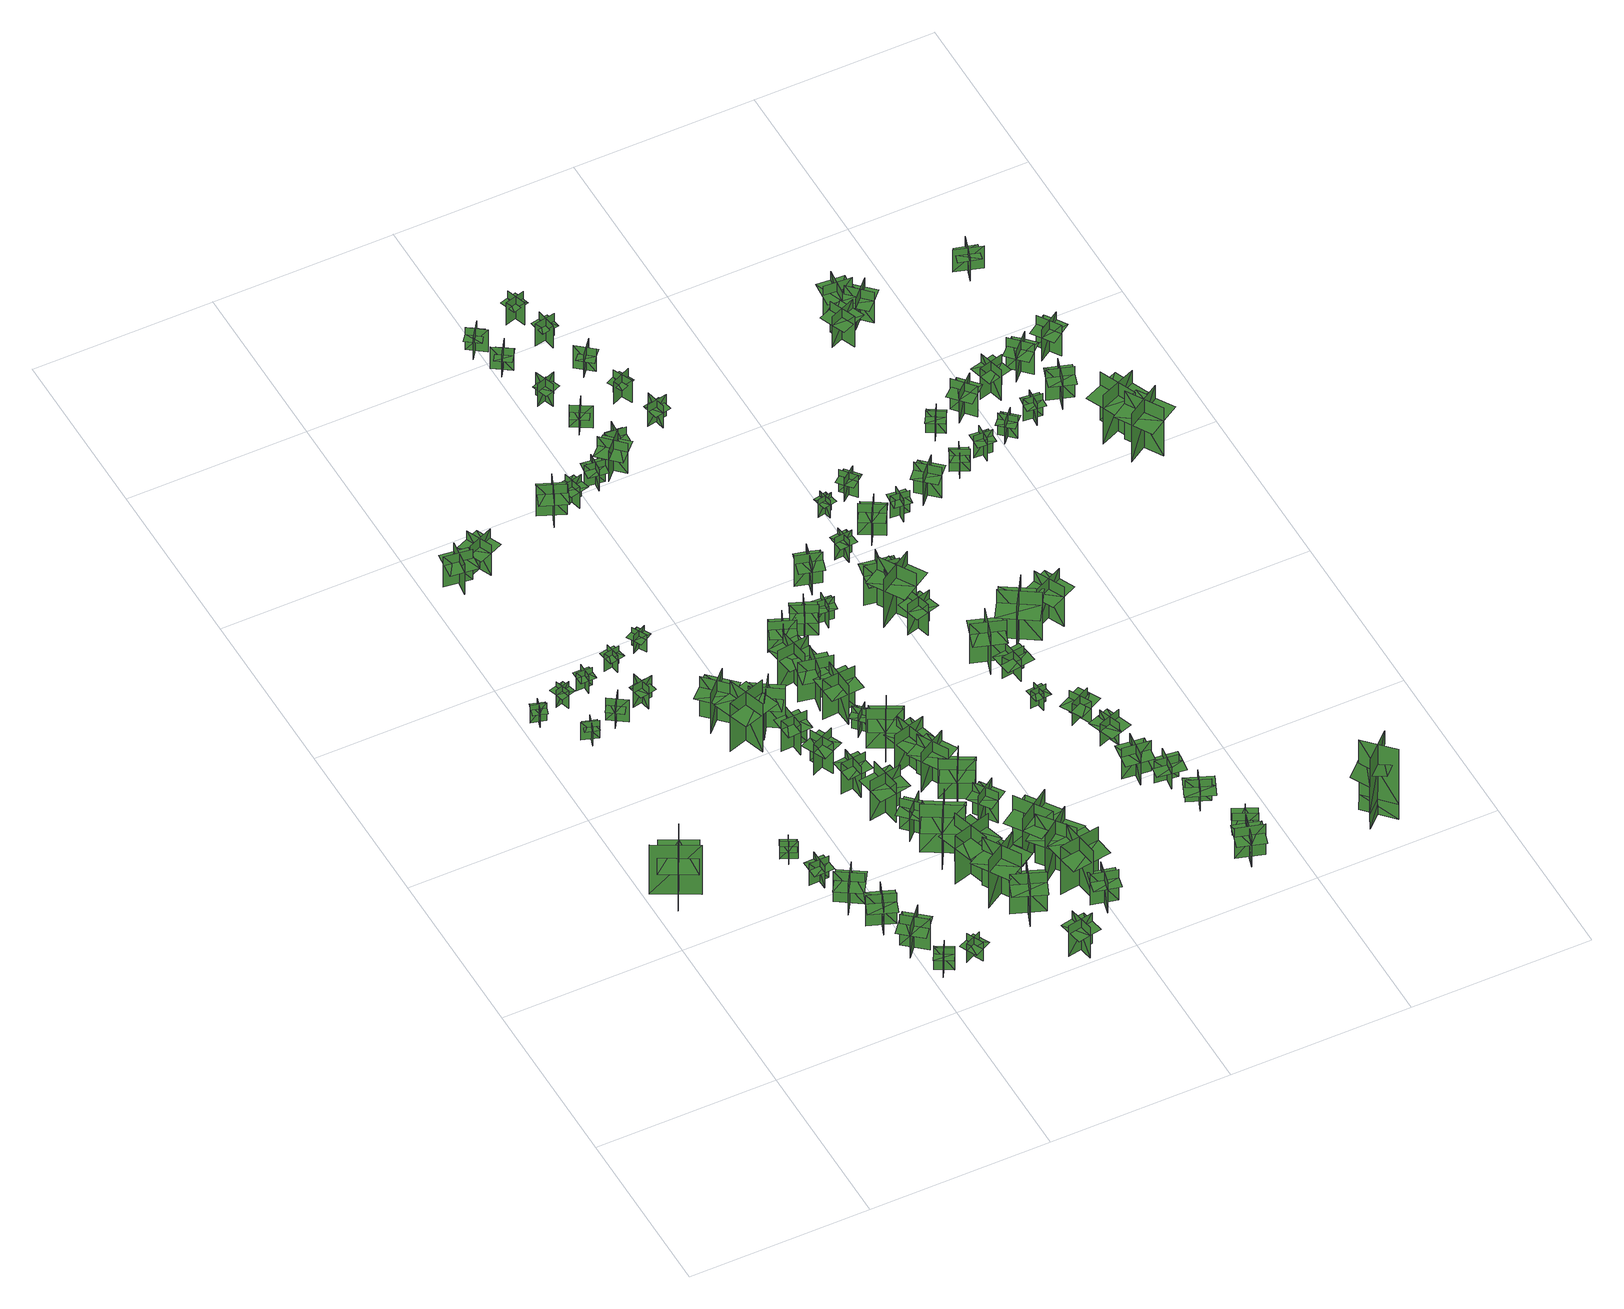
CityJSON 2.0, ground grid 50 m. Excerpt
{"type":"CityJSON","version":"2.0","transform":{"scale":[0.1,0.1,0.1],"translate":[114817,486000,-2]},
"CityObjects":{
"tree1":{"type":"SolitaryVegetationObject","geometry":[{"type":"MultiSurface","lod":"1","boundaries":[[[0,1,2]],[[0,2,3]],[[4,5,6]],[[4,6,7]],[[8,9,10]],[[8,10,11]],[[8,12,13]],[[8,13,9]]]}]},
"tree2":{"type":"SolitaryVegetationObject","geometry":[{"type":"MultiSurface","lod":"1","boundaries":[[[14,15,16]],[[14,16,17]],[[18,19,20]],[[18,20,21]],[[22,23,24]],[[22,24,25]],[[22,25,26]],[[22,26,27]]]}]},
"tree3":{"type":"SolitaryVegetationObject","geometry":[{"type":"MultiSurface","lod":"1","boundaries":[[[28,29,30]],[[28,30,31]],[[32,33,34]],[[32,34,35]],[[36,37,38]],[[36,38,39]],[[36,39,40]],[[36,40,41]]]}]},
"tree4":{"type":"SolitaryVegetationObject","geometry":[{"type":"MultiSurface","lod":"1","boundaries":[[[42,43,44]],[[42,44,45]],[[46,47,48]],[[46,48,49]],[[50,51,52]],[[50,52,53]],[[50,53,54]],[[50,54,55]]]}]},
"tree5":{"type":"SolitaryVegetationObject","geometry":[{"type":"MultiSurface","lod":"1","boundaries":[[[56,57,58]],[[56,58,59]],[[60,61,62]],[[60,62,63]],[[64,65,66]],[[64,66,67]],[[64,67,68]],[[64,68,69]]]}]},
"tree6":{"type":"SolitaryVegetationObject","geometry":[{"type":"MultiSurface","lod":"1","boundaries":[[[70,71,72]],[[70,72,73]],[[74,75,76]],[[74,76,77]],[[78,79,80]],[[78,80,81]],[[78,81,82]],[[78,82,83]]]}]},
"tree7":{"type":"SolitaryVegetationObject","geometry":[{"type":"MultiSurface","lod":"1","boundaries":[[[84,85,86]],[[84,86,87]],[[88,89,90]],[[88,90,91]],[[92,93,94]],[[92,94,95]],[[92,95,96]],[[92,96,97]]]}]},
"tree8":{"type":"SolitaryVegetationObject","geometry":[{"type":"MultiSurface","lod":"1","boundaries":[[[98,99,100]],[[98,100,101]],[[102,103,104]],[[102,104,105]],[[106,107,108]],[[106,108,109]],[[106,109,110]],[[106,110,111]]]}]},
"tree9":{"type":"SolitaryVegetationObject","geometry":[{"type":"MultiSurface","lod":"1","boundaries":[[[112,113,114]],[[112,114,115]],[[116,117,118]],[[116,118,119]],[[120,121,122]],[[120,122,123]],[[120,123,124]],[[120,124,125]]]}]},
"tree10":{"type":"SolitaryVegetationObject","geometry":[{"type":"MultiSurface","lod":"1","boundaries":[[[126,127,128]],[[126,128,129]],[[130,131,132]],[[130,132,133]],[[134,135,136]],[[134,136,137]],[[134,137,138]],[[134,138,139]]]}]},
"tree11":{"type":"SolitaryVegetationObject","geometry":[{"type":"MultiSurface","lod":"1","boundaries":[[[140,141,142]],[[140,142,143]],[[144,145,146]],[[144,146,147]],[[148,149,150]],[[148,150,151]],[[148,151,152]],[[148,152,153]]]}]},
"tree12":{"type":"SolitaryVegetationObject","geometry":[{"type":"MultiSurface","lod":"1","boundaries":[[[154,155,156]],[[154,156,157]],[[158,159,160]],[[158,160,161]],[[162,163,164]],[[162,164,165]],[[162,165,166]],[[162,166,167]]]}]},
"tree13":{"type":"SolitaryVegetationObject","geometry":[{"type":"MultiSurface","lod":"1","boundaries":[[[168,169,170]],[[168,170,171]],[[172,173,174]],[[172,174,175]],[[176,177,178]],[[176,178,179]],[[176,179,180]],[[176,180,181]]]}]},
"tree14":{"type":"SolitaryVegetationObject","geometry":[{"type":"MultiSurface","lod":"1","boundaries":[[[182,183,184]],[[182,184,185]],[[186,187,188]],[[186,188,189]],[[190,191,192]],[[190,192,193]],[[190,193,194]],[[190,194,195]]]}]},
"tree15":{"type":"SolitaryVegetationObject","geometry":[{"type":"MultiSurface","lod":"1","boundaries":[[[196,197,198]],[[196,198,199]],[[200,201,202]],[[200,202,203]],[[204,205,206]],[[204,206,207]],[[204,207,208]],[[204,208,209]]]}]},
"tree16":{"type":"SolitaryVegetationObject","geometry":[{"type":"MultiSurface","lod":"1","boundaries":[[[210,211,212]],[[210,212,213]],[[214,215,216]],[[214,216,217]],[[218,219,220]],[[218,220,221]],[[218,221,222]],[[218,222,223]]]}]},
"tree17":{"type":"SolitaryVegetationObject","geometry":[{"type":"MultiSurface","lod":"1","boundaries":[[[224,225,226]],[[224,226,227]],[[228,229,230]],[[228,230,231]],[[232,233,234]],[[232,234,235]],[[232,235,236]],[[232,236,237]]]}]},
"tree18":{"type":"SolitaryVegetationObject","geometry":[{"type":"MultiSurface","lod":"1","boundaries":[[[238,239,240]],[[238,240,241]],[[242,243,244]],[[242,244,245]],[[246,247,248]],[[246,248,249]],[[246,249,250]],[[246,250,251]]]}]},
"tree19":{"type":"SolitaryVegetationObject","geometry":[{"type":"MultiSurface","lod":"1","boundaries":[[[252,253,254]],[[252,254,255]],[[256,257,258]],[[256,258,259]],[[260,261,262]],[[260,262,263]],[[260,263,264]],[[260,264,265]]]}]},
"tree20":{"type":"SolitaryVegetationObject","geometry":[{"type":"MultiSurface","lod":"1","boundaries":[[[266,267,268]],[[266,268,269]],[[270,271,272]],[[270,272,273]],[[274,275,276]],[[274,276,277]],[[274,277,278]],[[274,278,279]]]}]},
"tree21":{"type":"SolitaryVegetationObject","geometry":[{"type":"MultiSurface","lod":"1","boundaries":[[[280,281,282]],[[280,282,283]],[[284,285,286]],[[284,286,287]],[[288,289,290]],[[288,290,291]],[[288,291,292]],[[288,292,293]]]}]},
"tree22":{"type":"SolitaryVegetationObject","geometry":[{"type":"MultiSurface","lod":"1","boundaries":[[[294,295,296]],[[294,296,297]],[[298,299,300]],[[298,300,301]],[[302,303,304]],[[302,304,305]],[[302,305,306]],[[302,306,307]]]}]},
"tree23":{"type":"SolitaryVegetationObject","geometry":[{"type":"MultiSurface","lod":"1","boundaries":[[[308,309,310]],[[308,310,311]],[[312,313,314]],[[312,314,315]],[[316,317,318]],[[316,318,319]],[[316,319,320]],[[316,320,321]]]}]},
"tree24":{"type":"SolitaryVegetationObject","geometry":[{"type":"MultiSurface","lod":"1","boundaries":[[[322,323,324]],[[322,324,325]],[[326,327,328]],[[326,328,329]],[[330,331,332]],[[330,332,333]],[[330,333,334]],[[330,334,335]]]}]},
"tree25":{"type":"SolitaryVegetationObject","geometry":[{"type":"MultiSurface","lod":"1","boundaries":[[[336,337,338]],[[336,338,339]],[[340,341,342]],[[340,342,343]],[[344,345,346]],[[344,346,347]],[[344,347,348]],[[344,348,349]]]}]},
"tree26":{"type":"SolitaryVegetationObject","geometry":[{"type":"MultiSurface","lod":"1","boundaries":[[[350,351,352]],[[350,352,353]],[[354,355,356]],[[354,356,357]],[[358,359,360]],[[358,360,361]],[[358,361,362]],[[358,362,363]]]}]},
"tree27":{"type":"SolitaryVegetationObject","geometry":[{"type":"MultiSurface","lod":"1","boundaries":[[[364,365,366]],[[364,366,367]],[[368,369,370]],[[368,370,371]],[[372,373,374]],[[372,374,375]],[[372,375,376]],[[372,376,377]]]}]},
"tree28":{"type":"SolitaryVegetationObject","geometry":[{"type":"MultiSurface","lod":"1","boundaries":[[[378,379,380]],[[378,380,381]],[[382,383,384]],[[382,384,385]],[[386,387,388]],[[386,388,389]],[[386,389,390]],[[386,390,391]]]}]},
"tree29":{"type":"SolitaryVegetationObject","geometry":[{"type":"MultiSurface","lod":"1","boundaries":[[[392,393,394]],[[392,394,395]],[[396,397,398]],[[396,398,399]],[[400,401,402]],[[400,402,403]],[[400,403,404]],[[400,404,405]]]}]},
"tree30":{"type":"SolitaryVegetationObject","geometry":[{"type":"MultiSurface","lod":"1","boundaries":[[[406,407,408]],[[406,408,409]],[[410,411,412]],[[410,412,413]],[[414,415,416]],[[414,416,417]],[[414,417,418]],[[414,418,419]]]}]},
"tree31":{"type":"SolitaryVegetationObject","geometry":[{"type":"MultiSurface","lod":"1","boundaries":[[[420,421,422]],[[420,422,423]],[[424,425,426]],[[424,426,427]],[[428,429,430]],[[428,430,431]],[[428,431,432]],[[428,432,433]]]}]},
"tree32":{"type":"SolitaryVegetationObject","geometry":[{"type":"MultiSurface","lod":"1","boundaries":[[[434,435,436]],[[434,436,437]],[[438,439,440]],[[438,440,441]],[[442,443,444]],[[442,444,445]],[[442,445,446]],[[442,446,447]]]}]},
"tree33":{"type":"SolitaryVegetationObject","geometry":[{"type":"MultiSurface","lod":"1","boundaries":[[[448,449,450]],[[448,450,451]],[[452,453,454]],[[452,454,455]],[[456,457,458]],[[456,458,459]],[[456,459,460]],[[456,460,461]]]}]},
"tree34":{"type":"SolitaryVegetationObject","geometry":[{"type":"MultiSurface","lod":"1","boundaries":[[[462,463,464]],[[462,464,465]],[[466,467,468]],[[466,468,469]],[[470,471,472]],[[470,472,473]],[[470,473,474]],[[470,474,475]]]}]},
"tree35":{"type":"SolitaryVegetationObject","geometry":[{"type":"MultiSurface","lod":"1","boundaries":[[[476,477,478]],[[476,478,479]],[[480,481,482]],[[480,482,483]],[[484,485,486]],[[484,486,487]],[[484,487,488]],[[484,488,489]]]}]},
"tree36":{"type":"SolitaryVegetationObject","geometry":[{"type":"MultiSurface","lod":"1","boundaries":[[[490,491,492]],[[490,492,493]],[[494,495,496]],[[494,496,497]],[[498,499,500]],[[498,500,501]],[[498,501,502]],[[498,502,503]]]}]},
"tree37":{"type":"SolitaryVegetationObject","geometry":[{"type":"MultiSurface","lod":"1","boundaries":[[[504,505,506]],[[504,506,507]],[[508,509,510]],[[508,510,511]],[[512,513,514]],[[512,514,515]],[[512,515,516]],[[512,516,517]]]}]},
"tree38":{"type":"SolitaryVegetationObject","geometry":[{"type":"MultiSurface","lod":"1","boundaries":[[[518,519,520]],[[518,520,521]],[[522,523,524]],[[522,524,525]],[[526,527,528]],[[526,528,529]],[[526,529,530]],[[526,530,531]]]}]},
"tree39":{"type":"SolitaryVegetationObject","geometry":[{"type":"MultiSurface","lod":"1","boundaries":[[[532,533,534]],[[532,534,535]],[[536,537,538]],[[536,538,539]],[[540,541,542]],[[540,542,543]],[[540,543,544]],[[540,544,545]]]}]},
"tree40":{"type":"SolitaryVegetationObject","geometry":[{"type":"MultiSurface","lod":"1","boundaries":[[[546,547,548]],[[546,548,549]],[[550,551,552]],[[550,552,553]],[[554,555,556]],[[554,556,557]],[[554,557,558]],[[554,558,559]]]}]},
"tree41":{"type":"SolitaryVegetationObject","geometry":[{"type":"MultiSurface","lod":"1","boundaries":[[[560,561,562]],[[560,562,563]],[[564,565,566]],[[564,566,567]],[[568,569,570]],[[568,570,571]],[[568,571,572]],[[568,572,573]]]}]},
"tree42":{"type":"SolitaryVegetationObject","geometry":[{"type":"MultiSurface","lod":"1","boundaries":[[[574,575,576]],[[574,576,577]],[[578,579,580]],[[578,580,581]],[[582,583,584]],[[582,584,585]],[[582,585,586]],[[582,586,587]]]}]},
"tree43":{"type":"SolitaryVegetationObject","geometry":[{"type":"MultiSurface","lod":"1","boundaries":[[[588,589,590]],[[588,590,591]],[[592,593,594]],[[592,594,595]],[[596,597,598]],[[596,598,599]],[[596,599,600]],[[596,600,601]]]}]},
"tree44":{"type":"SolitaryVegetationObject","geometry":[{"type":"MultiSurface","lod":"1","boundaries":[[[602,603,604]],[[602,604,605]],[[606,607,608]],[[606,608,609]],[[610,611,612]],[[610,612,613]],[[610,613,614]],[[610,614,615]]]}]},
"tree45":{"type":"SolitaryVegetationObject","geometry":[{"type":"MultiSurface","lod":"1","boundaries":[[[616,617,618]],[[616,618,619]],[[620,621,622]],[[620,622,623]],[[624,625,626]],[[624,626,627]],[[624,627,628]],[[624,628,629]]]}]},
"tree46":{"type":"SolitaryVegetationObject","geometry":[{"type":"MultiSurface","lod":"1","boundaries":[[[630,631,632]],[[630,632,633]],[[634,635,636]],[[634,636,637]],[[638,639,640]],[[638,640,641]],[[638,641,642]],[[638,642,643]]]}]},
"tree47":{"type":"SolitaryVegetationObject","geometry":[{"type":"MultiSurface","lod":"1","boundaries":[[[644,645,646]],[[644,646,647]],[[648,649,650]],[[648,650,651]],[[652,653,654]],[[652,654,655]],[[652,655,656]],[[652,656,657]]]}]},
"tree48":{"type":"SolitaryVegetationObject","geometry":[{"type":"MultiSurface","lod":"1","boundaries":[[[658,659,660]],[[658,660,661]],[[662,663,664]],[[662,664,665]],[[666,667,668]],[[666,668,669]],[[666,669,670]],[[666,670,671]]]}]},
"tree49":{"type":"SolitaryVegetationObject","geometry":[{"type":"MultiSurface","lod":"1","boundaries":[[[672,673,674]],[[672,674,675]],[[676,677,678]],[[676,678,679]],[[680,681,682]],[[680,682,683]],[[680,683,684]],[[680,684,685]]]}]},
"tree50":{"type":"SolitaryVegetationObject","geometry":[{"type":"MultiSurface","lod":"1","boundaries":[[[686,687,688]],[[686,688,689]],[[690,691,692]],[[690,692,693]],[[694,695,696]],[[694,696,697]],[[694,697,698]],[[694,698,699]]]}]},
"tree51":{"type":"SolitaryVegetationObject","geometry":[{"type":"MultiSurface","lod":"1","boundaries":[[[700,701,702]],[[700,702,703]],[[704,705,706]],[[704,706,707]],[[708,709,710]],[[708,710,711]],[[708,711,712]],[[708,712,713]]]}]},
"tree52":{"type":"SolitaryVegetationObject","geometry":[{"type":"MultiSurface","lod":"1","boundaries":[[[714,715,716]],[[714,716,717]],[[718,719,720]],[[718,720,721]],[[722,723,724]],[[722,724,725]],[[722,725,726]],[[722,726,727]]]}]},
"tree53":{"type":"SolitaryVegetationObject","geometry":[{"type":"MultiSurface","lod":"1","boundaries":[[[728,729,730]],[[728,730,731]],[[732,733,734]],[[732,734,735]],[[736,737,738]],[[736,738,739]],[[736,739,740]],[[736,740,741]]]}]},
"tree54":{"type":"SolitaryVegetationObject","geometry":[{"type":"MultiSurface","lod":"1","boundaries":[[[742,743,744]],[[742,744,745]],[[746,747,748]],[[746,748,749]],[[750,751,752]],[[750,752,753]],[[750,753,754]],[[750,754,755]]]}]},
"tree55":{"type":"SolitaryVegetationObject","geometry":[{"type":"MultiSurface","lod":"1","boundaries":[[[756,757,758]],[[756,758,759]],[[760,761,762]],[[760,762,763]],[[764,765,766]],[[764,766,767]],[[764,767,768]],[[764,768,769]]]}]},
"tree56":{"type":"SolitaryVegetationObject","geometry":[{"type":"MultiSurface","lod":"1","boundaries":[[[770,771,772]],[[770,772,773]],[[774,775,776]],[[774,776,777]],[[778,779,780]],[[778,780,781]],[[778,781,782]],[[778,782,783]]]}]},
"tree57":{"type":"SolitaryVegetationObject","geometry":[{"type":"MultiSurface","lod":"1","boundaries":[[[784,785,786]],[[784,786,787]],[[788,789,790]],[[788,790,791]],[[792,793,794]],[[792,794,795]],[[792,795,796]],[[792,796,797]]]}]},
"tree58":{"type":"SolitaryVegetationObject","geometry":[{"type":"MultiSurface","lod":"1","boundaries":[[[798,799,800]],[[798,800,801]],[[802,803,804]],[[802,804,805]],[[806,807,808]],[[806,808,809]],[[806,809,810]],[[806,810,811]]]}]},
"tree59":{"type":"SolitaryVegetationObject","geometry":[{"type":"MultiSurface","lod":"1","boundaries":[[[812,813,814]],[[812,814,815]],[[816,817,818]],[[816,818,819]],[[820,821,822]],[[820,822,823]],[[820,823,824]],[[820,824,825]]]}]},
"tree60":{"type":"SolitaryVegetationObject","geometry":[{"type":"MultiSurface","lod":"1","boundaries":[[[826,827,828]],[[826,828,829]],[[830,831,832]],[[830,832,833]],[[834,835,836]],[[834,836,837]],[[834,837,838]],[[834,838,839]]]}]},
"tree61":{"type":"SolitaryVegetationObject","geometry":[{"type":"MultiSurface","lod":"1","boundaries":[[[840,841,842]],[[840,842,843]],[[844,845,846]],[[844,846,847]],[[848,849,850]],[[848,850,851]],[[848,851,852]],[[848,852,853]]]}]},
"tree62":{"type":"SolitaryVegetationObject","geometry":[{"type":"MultiSurface","lod":"1","boundaries":[[[854,855,856]],[[854,856,857]],[[858,859,860]],[[858,860,861]],[[862,863,864]],[[862,864,865]],[[862,865,866]],[[862,866,867]]]}]},
"tree63":{"type":"SolitaryVegetationObject","geometry":[{"type":"MultiSurface","lod":"1","boundaries":[[[868,869,870]],[[868,870,871]],[[872,873,874]],[[872,874,875]],[[876,877,878]],[[876,878,879]],[[876,879,880]],[[876,880,881]]]}]},
"tree64":{"type":"SolitaryVegetationObject","geometry":[{"type":"MultiSurface","lod":"1","boundaries":[[[882,883,884]],[[882,884,885]],[[886,887,888]],[[886,888,889]],[[890,891,892]],[[890,892,893]],[[890,893,894]],[[890,894,895]]]}]},
"tree65":{"type":"SolitaryVegetationObject","geometry":[{"type":"MultiSurface","lod":"1","boundaries":[[[896,897,898]],[[896,898,899]],[[900,901,902]],[[900,902,903]],[[904,905,906]],[[904,906,907]],[[904,907,908]],[[904,908,909]]]}]},
"tree66":{"type":"SolitaryVegetationObject","geometry":[{"type":"MultiSurface","lod":"1","boundaries":[[[910,911,912]],[[910,912,913]],[[914,915,916]],[[914,916,917]],[[918,919,920]],[[918,920,921]],[[918,921,922]],[[918,922,923]]]}]},
"tree67":{"type":"SolitaryVegetationObject","geometry":[{"type":"MultiSurface","lod":"1","boundaries":[[[924,925,926]],[[924,926,927]],[[928,929,930]],[[928,930,931]],[[932,933,934]],[[932,934,935]],[[932,935,936]],[[932,936,937]]]}]},
"tree68":{"type":"SolitaryVegetationObject","geometry":[{"type":"MultiSurface","lod":"1","boundaries":[[[938,939,940]],[[938,940,941]],[[942,943,944]],[[942,944,945]],[[946,947,948]],[[946,948,949]],[[946,949,950]],[[946,950,951]]]}]},
"tree69":{"type":"SolitaryVegetationObject","geometry":[{"type":"MultiSurface","lod":"1","boundaries":[[[952,953,954]],[[952,954,955]],[[956,957,958]],[[956,958,959]],[[960,961,962]],[[960,962,963]],[[960,963,964]],[[960,964,965]]]}]},
"tree70":{"type":"SolitaryVegetationObject","geometry":[{"type":"MultiSurface","lod":"1","boundaries":[[[966,967,968]],[[966,968,969]],[[970,971,972]],[[970,972,973]],[[974,975,976]],[[974,976,977]],[[974,977,978]],[[974,978,979]]]}]},
"tree71":{"type":"SolitaryVegetationObject","geometry":[{"type":"MultiSurface","lod":"1","boundaries":[[[980,981,982]],[[980,982,983]],[[984,985,986]],[[984,986,987]],[[988,989,990]],[[988,990,991]],[[988,991,992]],[[988,992,993]]]}]},
"tree72":{"type":"SolitaryVegetationObject","geometry":[{"type":"MultiSurface","lod":"1","boundaries":[[[994,995,996]],[[994,996,997]],[[998,999,1000]],[[998,1000,1001]],[[1002,1003,1004]],[[1002,1004,1005]],[[1002,1005,1006]],[[1002,1006,1007]]]}]},
"tree73":{"type":"SolitaryVegetationObject","geometry":[{"type":"MultiSurface","lod":"1","boundaries":[[[1008,1009,1010]],[[1008,1010,1011]],[[1012,1013,1014]],[[1012,1014,1015]],[[1016,1017,1018]],[[1016,1018,1019]],[[1016,1019,1020]],[[1016,1020,1021]]]}]},
"tree74":{"type":"SolitaryVegetationObject","geometry":[{"type":"MultiSurface","lod":"1","boundaries":[[[1022,1023,1024]],[[1022,1024,1025]],[[1026,1027,1028]],[[1026,1028,1029]],[[1030,1031,1032]],[[1030,1032,1033]],[[1030,1033,1034]],[[1030,1034,1035]]]}]},
"tree75":{"type":"SolitaryVegetationObject","geometry":[{"type":"MultiSurface","lod":"1","boundaries":[[[1036,1037,1038]],[[1036,1038,1039]],[[1040,1041,1042]],[[1040,1042,1043]],[[1044,1045,1046]],[[1044,1046,1047]],[[1044,1047,1048]],[[1044,1048,1049]]]}]},
"tree76":{"type":"SolitaryVegetationObject","geometry":[{"type":"MultiSurface","lod":"1","boundaries":[[[1050,1051,1052]],[[1050,1052,1053]],[[1054,1055,1056]],[[1054,1056,1057]],[[1058,1059,1060]],[[1058,1060,1061]],[[1058,1061,1062]],[[1058,1062,1063]]]}]},
"tree77":{"type":"SolitaryVegetationObject","geometry":[{"type":"MultiSurface","lod":"1","boundaries":[[[1064,1065,1066]],[[1064,1066,1067]],[[1068,1069,1070]],[[1068,1070,1071]],[[1072,1073,1074]],[[1072,1074,1075]],[[1072,1075,1076]],[[1072,1076,1077]]]}]},
"tree78":{"type":"SolitaryVegetationObject","geometry":[{"type":"MultiSurface","lod":"1","boundaries":[[[1078,1079,1080]],[[1078,1080,1081]],[[1082,1083,1084]],[[1082,1084,1085]],[[1086,1087,1088]],[[1086,1088,1089]],[[1086,1089,1090]],[[1086,1090,1091]]]}]},
"tree79":{"type":"SolitaryVegetationObject","geometry":[{"type":"MultiSurface","lod":"1","boundaries":[[[1092,1093,1094]],[[1092,1094,1095]],[[1096,1097,1098]],[[1096,1098,1099]],[[1100,1101,1102]],[[1100,1102,1103]],[[1100,1103,1104]],[[1100,1104,1105]]]}]},
"tree80":{"type":"SolitaryVegetationObject","geometry":[{"type":"MultiSurface","lod":"1","boundaries":[[[1106,1107,1108]],[[1106,1108,1109]],[[1110,1111,1112]],[[1110,1112,1113]],[[1114,1115,1116]],[[1114,1116,1117]],[[1114,1117,1118]],[[1114,1118,1119]]]}]},
"tree81":{"type":"SolitaryVegetationObject","geometry":[{"type":"MultiSurface","lod":"1","boundaries":[[[1120,1121,1122]],[[1120,1122,1123]],[[1124,1125,1126]],[[1124,1126,1127]],[[1128,1129,1130]],[[1128,1130,1131]],[[1128,1131,1132]],[[1128,1132,1133]]]}]},
"tree82":{"type":"SolitaryVegetationObject","geometry":[{"type":"MultiSurface","lod":"1","boundaries":[[[1134,1135,1136]],[[1134,1136,1137]],[[1138,1139,1140]],[[1138,1140,1141]],[[1142,1143,1144]],[[1142,1144,1145]],[[1142,1145,1146]],[[1142,1146,1147]]]}]},
"tree83":{"type":"SolitaryVegetationObject","geometry":[{"type":"MultiSurface","lod":"1","boundaries":[[[1148,1149,1150]],[[1148,1150,1151]],[[1152,1153,1154]],[[1152,1154,1155]],[[1156,1157,1158]],[[1156,1158,1159]],[[1156,1159,1160]],[[1156,1160,1161]]]}]},
"tree84":{"type":"SolitaryVegetationObject","geometry":[{"type":"MultiSurface","lod":"1","boundaries":[[[1162,1163,1164]],[[1162,1164,1165]],[[1166,1167,1168]],[[1166,1168,1169]],[[1170,1171,1167]],[[1170,1167,1166]],[[1172,1173,1163]],[[1172,1163,1162]],[[1174,1175,1176]],[[1174,1176,1177]],[[1178,1179,1180]],[[1178,1180,1181]]]}]},
"tree85":{"type":"SolitaryVegetationObject","geometry":[{"type":"MultiSurface","lod":"1","boundaries":[[[1182,1183,1184]],[[1182,1184,1185]],[[1186,1187,1188]],[[1186,1188,1189]],[[1190,1191,1192]],[[1190,1192,1193]],[[1190,1193,1194]],[[1190,1194,1195]]]}]},
"tree86":{"type":"SolitaryVegetationObject","geometry":[{"type":"MultiSurface","lod":"1","boundaries":[[[1196,1197,1198]],[[1196,1198,1199]],[[1200,1201,1202]],[[1200,1202,1203]],[[1204,1205,1206]],[[1204,1206,1207]],[[1204,1207,1208]],[[1204,1208,1209]]]}]},
"tree87":{"type":"SolitaryVegetationObject","geometry":[{"type":"MultiSurface","lod":"1","boundaries":[[[1210,1211,1212]],[[1210,1212,1213]],[[1214,1215,1216]],[[1214,1216,1217]],[[1218,1219,1220]],[[1218,1220,1221]],[[1218,1221,1222]],[[1218,1222,1223]]]}]},
"tree88":{"type":"SolitaryVegetationObject","geometry":[{"type":"MultiSurface","lod":"1","boundaries":[[[1224,1225,1226]],[[1224,1226,1227]],[[1228,1229,1230]],[[1228,1230,1231]],[[1232,1233,1234]],[[1232,1234,1235]],[[1232,1235,1236]],[[1232,1236,1237]]]}]},
"tree89":{"type":"SolitaryVegetationObject","geometry":[{"type":"MultiSurface","lod":"1","boundaries":[[[1238,1239,1240]],[[1238,1240,1241]],[[1242,1243,1244]],[[1242,1244,1245]],[[1246,1247,1248]],[[1246,1248,1249]],[[1246,1249,1250]],[[1246,1250,1251]]]}]},
"tree90":{"type":"SolitaryVegetationObject","geometry":[{"type":"MultiSurface","lod":"1","boundaries":[[[1252,1253,1254]],[[1252,1254,1255]],[[1256,1257,1258]],[[1256,1258,1259]],[[1260,1261,1262]],[[1260,1262,1263]],[[1260,1263,1264]],[[1260,1264,1265]]]}]},
"tree91":{"type":"SolitaryVegetationObject","geometry":[{"type":"MultiSurface","lod":"1","boundaries":[[[1266,1267,1268]],[[1266,1268,1269]],[[1270,1271,1272]],[[1270,1272,1273]],[[1274,1275,1276]],[[1274,1276,1277]],[[1274,1277,1278]],[[1274,1278,1279]]]}]},
"tree92":{"type":"SolitaryVegetationObject","geometry":[{"type":"MultiSurface","lod":"1","boundaries":[[[1280,1281,1282]],[[1280,1282,1283]],[[1284,1285,1286]],[[1284,1286,1287]],[[1288,1289,1290]],[[1288,1290,1291]],[[1288,1291,1292]],[[1288,1292,1293]]]}]},
"tree93":{"type":"SolitaryVegetationObject","geometry":[{"type":"MultiSurface","lod":"1","boundaries":[[[1294,1295,1296]],[[1294,1296,1297]],[[1298,1299,1300]],[[1298,1300,1301]],[[1302,1303,1304]],[[1302,1304,1305]],[[1302,1305,1306]],[[1302,1306,1307]]]}]},
"tree94":{"type":"SolitaryVegetationObject","geometry":[{"type":"MultiSurface","lod":"1","boundaries":[[[1308,1309,1310]],[[1308,1310,1311]],[[1312,1313,1314]],[[1312,1314,1315]],[[1316,1317,1318]],[[1316,1318,1319]],[[1316,1319,1320]],[[1316,1320,1321]]]}]},
"tree95":{"type":"SolitaryVegetationObject","geometry":[{"type":"MultiSurface","lod":"1","boundaries":[[[1322,1323,1324]],[[1322,1324,1325]],[[1326,1327,1328]],[[1326,1328,1329]],[[1330,1331,1332]],[[1330,1332,1333]],[[1330,1333,1334]],[[1330,1334,1335]]]}]},
"tree96":{"type":"SolitaryVegetationObject","geometry":[{"type":"MultiSurface","lod":"1","boundaries":[[[1336,1337,1338]],[[1336,1338,1339]],[[1340,1341,1342]],[[1340,1342,1343]],[[1344,1345,1346]],[[1344,1346,1347]],[[1344,1347,1348]],[[1344,1348,1349]]]}]},
"tree97":{"type":"SolitaryVegetationObject","geometry":[{"type":"MultiSurface","lod":"1","boundaries":[[[1350,1351,1352]],[[1350,1352,1353]],[[1354,1355,1356]],[[1354,1356,1357]],[[1358,1359,1360]],[[1358,1360,1361]],[[1358,1361,1362]],[[1358,1362,1363]]]}]},
"tree98":{"type":"SolitaryVegetationObject","geometry":[{"type":"MultiSurface","lod":"1","boundaries":[[[1364,1365,1366]],[[1364,1366,1367]],[[1368,1369,1370]],[[1368,1370,1371]],[[1372,1373,1374]],[[1372,1374,1375]],[[1372,1375,1376]],[[1372,1376,1377]]]}]},
"tree99":{"type":"SolitaryVegetationObject","geometry":[{"type":"MultiSurface","lod":"1","boundaries":[[[1378,1379,1380]],[[1378,1380,1381]],[[1382,1383,1384]],[[1382,1384,1385]],[[1386,1387,1388]],[[1386,1388,1389]],[[1386,1389,1390]],[[1386,1390,1391]]]}]},
"tree100":{"type":"SolitaryVegetationObject","geometry":[{"type":"MultiSurface","lod":"1","boundaries":[[[1392,1393,1394]],[[1392,1394,1395]],[[1396,1397,1398]],[[1396,1398,1399]],[[1400,1401,1402]],[[1400,1402,1403]],[[1400,1403,1404]],[[1400,1404,1405]]]}]}
},
"vertices":[
[115,739,7],[54,624,7],[54,624,180],[115,739,180],[17,708,7],[132,647,7],[132,647,180],[17,708,180],[110,729,135],[54,624,135],[99,600,135],[155,705,135],[64,753,135],[8,648,135],
[24,1356,15],[64,1344,15],[64,1344,77],[24,1356,77],[39,1330,15],[51,1369,15],[51,1369,77],[39,1330,77],[39,1330,61],[57,1324,61],[69,1363,61],[51,1369,61],[32,1375,61],[20,1335,61],
[151,1230,17],[107,1245,17],[107,1245,79],[151,1230,79],[138,1257,17],[138,1257,79],[123,1213,79],[123,1213,17],[138,1257,60],[119,1263,60],[108,1227,60],[126,1221,60],[145,1215,60],[156,1251,60],
[118,1397,17],[130,1355,17],[130,1355,78],[118,1397,78],[104,1371,17],[146,1384,17],[146,1384,78],[104,1371,78],[104,1371,61],[110,1350,61],[152,1363,61],[146,1384,61],[140,1405,61],[97,1393,61],
[407,522,13],[405,578,13],[405,578,90],[407,522,90],[432,549,13],[377,547,13],[377,547,90],[432,549,90],[432,549,68],[431,577,68],[376,575,68],[377,547,68],[378,519,68],[434,521,68],
[355,662,13],[395,642,13],[395,642,74],[355,662,74],[365,634,13],[384,673,13],[384,673,74],[365,634,74],[365,634,57],[384,624,57],[404,663,57],[384,673,57],[364,683,57],[345,643,57],
[469,429,13],[404,471,13],[404,471,120],[469,429,120],[458,479,13],[416,414,13],[416,414,120],[458,479,120],[458,479,90],[426,500,90],[384,435,90],[416,414,90],[449,393,90],[491,458,90],
[461,313,13],[489,385,13],[489,385,121],[461,313,121],[508,333,13],[436,361,13],[436,361,121],[508,333,121],[508,333,91],[522,369,91],[450,397,91],[436,361,91],[422,325,91],[494,297,91],
[524,115,14],[549,159,14],[549,159,92],[524,115,92],[560,125,14],[515,150,14],[515,150,92],[560,125,92],[560,125,71],[572,147,71],[527,172,71],[515,150,71],[503,129,71],[548,104,71],
[480,264,14],[538,213,14],[538,213,122],[480,264,122],[483,212,14],[534,271,14],[534,271,122],[483,212,122],[483,212,91],[513,187,91],[563,246,91],[534,271,91],[504,296,91],[454,237,91],
[193,1279,16],[241,1246,16],[241,1246,93],[193,1279,93],[200,1242,16],[200,1242,93],[233,1290,93],[233,1290,16],[200,1242,69],[220,1228,69],[246,1267,69],[226,1281,69],[206,1294,69],[180,1256,69],
[220,1402,14],[176,1402,14],[176,1402,76],[220,1402,76],[199,1423,14],[199,1379,14],[199,1379,76],[199,1423,76],[199,1423,58],[177,1423,58],[177,1379,58],[199,1379,58],[221,1379,58],[221,1423,58],
[126,1858,13],[50,1868,13],[50,1868,120],[126,1858,120],[95,1899,13],[85,1822,13],[85,1822,120],[95,1899,120],[95,1899,90],[56,1904,90],[47,1827,90],[85,1822,90],[124,1818,90],[133,1894,90],
[645,158,12],[599,136,12],[599,136,77],[645,158,77],[616,168,12],[616,168,77],[638,122,77],[638,122,12],[616,168,54],[591,156,54],[613,110,54],[638,122,54],[662,134,54],[640,179,54],
[274,1286,14],[331,1297,14],[331,1297,91],[274,1286,91],[305,1265,14],[305,1265,91],[294,1322,91],[294,1322,14],[305,1265,67],[329,1270,67],[320,1315,67],[296,1311,67],[272,1306,67],[281,1261,67],
[312,1437,14],[268,1429,14],[268,1429,75],[312,1437,75],[288,1454,14],[295,1410,14],[295,1410,75],[288,1454,75],[288,1454,58],[266,1450,58],[274,1407,58],[295,1410,58],[317,1414,58],[309,1458,58],
[125,1869,12],[196,1900,12],[196,1900,120],[125,1869,120],[173,1850,12],[142,1921,12],[142,1921,120],[173,1850,120],[173,1850,90],[209,1866,90],[178,1936,90],[142,1921,90],[107,1905,90],[138,1835,90],
[403,1122,12],[469,1187,12],[469,1187,151],[403,1122,151],[471,1122,12],[406,1188,12],[406,1188,151],[471,1122,151],[471,1122,115],[502,1154,115],[437,1219,115],[406,1188,115],[374,1157,115],[439,1091,115],
[486,1005,13],[451,1112,13],[451,1112,183],[486,1005,183],[523,1079,13],[416,1044,13],[416,1044,183],[523,1079,183],[523,1079,139],[506,1130,139],[399,1095,139],[416,1044,139],[433,992,139],[540,1027,139],
[370,1479,13],[391,1440,13],[391,1440,74],[370,1479,74],[361,1451,13],[400,1472,13],[400,1472,74],[361,1451,74],[361,1451,57],[371,1431,57],[410,1452,57],[400,1472,57],[389,1491,57],[350,1470,57],
[574,1055,9],[498,1106,9],[498,1106,148],[574,1055,148],[561,1121,9],[510,1044,9],[510,1044,148],[561,1121,148],[561,1121,112],[524,1146,112],[473,1069,112],[510,1044,112],[546,1020,112],[598,1097,112],
[601,992,10],[529,988,10],[529,988,118],[601,992,118],[561,1026,10],[566,955,10],[566,955,118],[561,1026,118],[561,1026,90],[527,1024,90],[531,953,90],[566,955,90],[600,957,90],[596,1028,90],
[627,910,10],[562,880,10],[562,880,118],[627,910,118],[578,928,10],[608,863,10],[608,863,118],[578,928,118],[578,928,90],[547,914,90],[577,848,90],[608,863,90],[639,877,90],[610,942,90],
[653,733,10],[667,642,10],[667,642,149],[653,733,149],[614,679,10],[705,693,10],[705,693,149],[614,679,149],[614,679,113],[620,635,113],[711,649,113],[705,693,113],[698,737,113],[607,723,113],
[631,758,10],[623,829,10],[623,829,118],[631,758,118],[663,799,10],[592,791,10],[592,791,118],[663,799,118],[663,799,90],[660,834,90],[588,826,90],[592,791,90],[596,757,90],[667,765,90],
[717,619,11],[666,569,11],[666,569,119],[717,619,119],[665,619,11],[715,568,11],[715,568,119],[665,619,119],[665,619,91],[640,595,91],[691,544,91],[715,568,91],[740,592,91],[690,643,91],
[672,527,9],[770,471,9],[770,471,179],[672,527,179],[694,448,9],[750,545,9],[750,545,179],[694,448,179],[694,448,135],[741,421,135],[797,518,135],[750,545,135],[704,573,135],[647,475,135],
[807,421,9],[699,390,9],[699,390,179],[807,421,179],[734,460,9],[766,352,9],[766,352,179],[734,460,179],[734,460,135],[682,445,135],[714,337,135],[766,352,135],[818,367,135],[786,475,135],
[734,278,10],[831,337,10],[831,337,180],[734,278,180],[814,259,10],[756,355,10],[756,355,180],[814,259,180],[814,259,135],[861,287,135],[802,384,135],[756,355,135],[709,327,135],[768,231,135],
[795,175,10],[829,261,10],[829,261,149],[795,175,149],[857,202,10],[771,236,10],[771,236,149],[857,202,149],[857,202,113],[873,243,113],[788,277,113],[771,236,113],[755,195,113],[840,161,113],
[832,39,11],[903,52,11],[903,52,119],[832,39,119],[876,10,11],[863,80,11],[863,80,119],[876,10,119],[876,10,91],[910,16,91],[897,86,91],[863,80,91],[829,74,91],[842,3,91],
[436,1949,12],[365,1979,12],[365,1979,120],[436,1949,120],[417,1997,12],[387,1925,12],[387,1925,120],[417,1997,120],[417,1997,89],[381,2012,89],[351,1940,89],[387,1925,89],[423,1911,89],[452,1982,89],
[733,1102,11],[643,1120,11],[643,1120,150],[733,1102,150],[696,1158,11],[678,1067,11],[678,1067,150],[696,1158,150],[696,1158,114],[652,1166,114],[634,1076,114],[678,1067,114],[721,1059,114],[739,1149,114],
[618,1178,10],[709,1191,10],[709,1191,149],[618,1178,149],[672,1138,10],[659,1229,10],[659,1229,149],[672,1138,149],[672,1138,113],[716,1144,113],[703,1235,113],[659,1229,113],[615,1223,113],[628,1132,113],
[716,939,15],[753,974,15],[753,974,92],[716,939,92],[753,938,15],[718,976,15],[718,976,92],[753,938,92],[753,938,72],[771,955,72],[736,992,72],[718,976,72],[700,959,72],[735,921,72],
[719,901,12],[800,857,12],[800,857,151],[719,901,151],[739,837,12],[783,918,12],[783,918,151],[739,837,151],[739,837,115],[778,816,115],[822,897,115],[783,918,115],[744,939,115],[700,858,115],
[715,988,17],[709,1080,17],[709,1080,156],[715,988,156],[759,1039,17],[667,1033,17],[667,1033,156],[759,1039,156],[759,1039,119],[756,1084,119],[664,1077,119],[667,1033,119],[670,989,119],[762,995,119],
[740,789,12],[829,813,12],[829,813,151],[740,789,151],[798,755,12],[774,844,12],[774,844,151],[798,755,151],[798,755,114],[841,767,114],[817,856,114],[774,844,114],[732,833,114],[756,744,114],
[768,703,14],[849,748,14],[849,748,153],[768,703,153],[833,685,14],[788,766,14],[788,766,153],[833,685,153],[833,685,117],[872,707,117],[827,787,117],[788,766,117],[749,744,117],[794,664,117],
[796,666,13],[876,621,13],[876,621,152],[796,666,152],[815,602,13],[860,682,13],[860,682,152],[815,602,152],[815,602,116],[853,580,116],[898,660,116],[860,682,116],[821,704,116],[776,623,116],
[838,534,11],[897,574,11],[897,574,120],[838,534,120],[889,524,11],[848,583,11],[848,583,120],[889,524,120],[889,524,91],[918,544,91],[877,603,91],[848,583,91],[820,564,91],[861,505,91],
[887,443,13],[950,350,13],[950,350,183],[887,443,183],[872,363,13],[966,425,13],[966,425,183],[872,363,183],[872,363,138],[902,318,138],[996,380,138],[966,425,138],[935,470,138],[842,408,138],
[894,285,10],[984,354,10],[984,354,180],[894,285,180],[976,275,10],[908,364,10],[908,364,180],[976,275,180],[976,275,136],[1019,308,136],[951,397,136],[908,364,136],[865,332,136],[933,242,136],
[975,185,12],[959,297,12],[959,297,182],[975,185,182],[1024,252,12],[912,235,12],[912,235,182],[1024,252,182],[1024,252,137],[1016,305,137],[904,289,137],[912,235,137],[920,182,137],[1031,198,137],
[984,125,13],[1002,195,13],[1002,195,121],[984,125,121],[1029,152,13],[959,170,13],[959,170,121],[1029,152,121],[1029,152,93],[1037,186,93],[968,203,93],[959,170,93],[951,136,93],[1021,119,93],
[459,2006,13],[472,1952,13],[472,1952,90],[459,2006,90],[440,1975,13],[494,1987,13],[494,1987,90],[440,1975,90],[440,1975,68],[446,1948,68],[500,1960,68],[494,1987,68],[487,2014,68],[433,2002,68],
[655,1303,12],[721,1275,12],[721,1275,120],[655,1303,120],[674,1255,12],[703,1321,12],[703,1321,120],[674,1255,120],[674,1255,92],[706,1241,92],[734,1307,92],[703,1321,92],[671,1334,92],[643,1269,92],
[541,1983,13],[547,2038,13],[547,2038,90],[541,1983,90],[570,2006,13],[515,2012,13],[515,2012,90],[570,2006,90],[570,2006,69],[573,2034,69],[518,2040,69],[515,2012,69],[512,1985,69],[567,1979,69],
[793,1297,13],[728,1327,13],[728,1327,121],[793,1297,121],[775,1346,13],[745,1280,13],[745,1280,121],[775,1346,121],[775,1346,93],[743,1360,93],[713,1295,93],[745,1280,93],[776,1266,93],[806,1331,93],
[631,2004,13],[576,2059,13],[576,2059,120],[631,2004,120],[631,2056,13],[577,2001,13],[577,2001,120],[631,2056,120],[631,2056,90],[603,2083,90],[549,2028,90],[577,2001,90],[604,1974,90],[659,2029,90],
[831,1359,12],[826,1308,12],[826,1308,89],[831,1359,89],[803,1335,12],[854,1331,12],[854,1331,89],[803,1335,89],[803,1335,69],[800,1311,69],[851,1306,69],[854,1331,69],[856,1355,69],[805,1360,69],
[507,2568,17],[473,2521,17],[473,2521,94],[507,2568,94],[471,2562,17],[471,2562,94],[518,2528,94],[518,2528,17],[471,2562,70],[456,2542,70],[494,2515,70],[508,2535,70],[523,2555,70],[485,2582,70],
[577,2210,15],[627,2180,15],[627,2180,93],[577,2210,93],[586,2174,15],[586,2174,93],[616,2224,93],[616,2224,15],[586,2174,68],[607,2161,68],[631,2201,68],[610,2214,68],[589,2226,68],[565,2187,68],
[507,2435,18],[539,2483,18],[539,2483,95],[507,2435,95],[543,2442,18],[543,2442,95],[495,2474,95],[495,2474,18],[543,2442,71],[557,2462,71],[518,2488,71],[505,2468,71],[491,2448,71],[529,2422,71],
[540,2307,15],[595,2327,15],[595,2327,93],[540,2307,93],[574,2291,15],[574,2291,93],[554,2346,93],[554,2346,15],[574,2291,68],[597,2299,68],[581,2343,68],[558,2335,68],[536,2327,68],[551,2283,68],
[637,2054,16],[642,2112,16],[642,2112,93],[637,2054,93],[666,2078,16],[666,2078,93],[608,2083,93],[608,2083,16],[666,2078,69],[668,2102,69],[622,2107,69],[619,2082,69],[617,2058,69],[664,2054,69],
[817,1474,11],[886,1454,11],[886,1454,119],[817,1474,119],[843,1428,11],[863,1497,11],[863,1497,119],[843,1428,119],[843,1428,91],[876,1418,91],[896,1487,91],[863,1497,91],[830,1506,91],[810,1437,91],
[949,1250,8],[1045,1309,8],[1045,1309,178],[949,1250,178],[1029,1231,8],[971,1327,8],[971,1327,178],[1029,1231,178],[1029,1231,133],[1076,1259,133],[1017,1355,133],[971,1327,133],[924,1299,133],[983,1203,133],
[976,1285,9],[991,1376,9],[991,1376,148],[976,1285,148],[1030,1324,9],[940,1339,9],[940,1339,148],[1030,1324,148],[1030,1324,112],[1038,1368,112],[947,1383,112],[940,1339,112],[932,1296,112],[1023,1281,112],
[1014,1245,9],[1033,1175,9],[1033,1175,118],[1014,1245,118],[989,1199,9],[1058,1218,9],[1058,1218,118],[989,1199,118],[989,1199,89],[998,1166,89],[1067,1185,89],[1058,1218,89],[1049,1251,89],[980,1232,89],
[652,2601,23],[597,2584,23],[597,2584,100],[652,2601,100],[619,2619,23],[619,2619,100],[637,2563,100],[637,2563,23],[619,2619,76],[596,2612,76],[610,2567,76],[633,2574,76],[656,2581,76],[643,2626,76],
[688,2504,15],[630,2495,15],[630,2495,93],[688,2504,93],[658,2526,15],[658,2526,93],[666,2468,93],[666,2468,15],[658,2526,68],[634,2522,68],[641,2476,68],[665,2480,68],[689,2483,68],[682,2529,68],
[762,2252,16],[709,2228,16],[709,2228,94],[762,2252,94],[727,2265,16],[727,2265,94],[752,2212,94],[752,2212,16],[727,2265,69],[705,2254,69],[725,2212,69],[747,2223,69],[769,2233,69],[749,2275,69],
[684,2339,21],[721,2384,21],[721,2384,99],[684,2339,99],[721,2343,21],[721,2343,99],[676,2380,99],[676,2380,21],[721,2343,74],[737,2361,74],[701,2391,74],[686,2372,74],[670,2354,74],[706,2324,74],
[1183,838,13],[1139,833,13],[1139,833,75],[1183,838,75],[1160,856,13],[1165,812,13],[1165,812,75],[1160,856,75],[1160,856,57],[1138,854,57],[1143,810,57],[1165,812,57],[1187,814,57],[1182,859,57],
[748,2120,17],[805,2131,17],[805,2131,94],[748,2120,94],[779,2099,17],[779,2099,94],[768,2156,94],[768,2156,17],[779,2099,70],[803,2104,70],[794,2150,70],[770,2145,70],[746,2140,70],[756,2094,70],
[1228,519,10],[1305,510,10],[1305,510,118],[1228,519,118],[1260,479,10],[1269,556,10],[1269,556,118],[1260,479,118],[1260,479,88],[1298,474,88],[1307,551,88],[1269,556,88],[1230,560,88],[1221,483,88],
[946,1506,13],[996,1512,13],[996,1512,91],[946,1506,91],[975,1483,13],[969,1534,13],[969,1534,91],[975,1483,91],[975,1483,71],[999,1486,71],[994,1537,71],[969,1534,71],[945,1531,71],[950,1480,71],
[1348,147,12],[1422,125,12],[1422,125,119],[1348,147,119],[1372,102,12],[1394,176,12],[1394,176,119],[1372,102,119],[1372,102,89],[1409,90,89],[1432,165,89],[1394,176,89],[1357,187,89],[1335,113,89],
[1166,1013,10],[1079,1042,10],[1079,1042,149],[1166,1013,149],[1136,1073,10],[1107,985,10],[1107,985,149],[1136,1073,149],[1136,1073,113],[1094,1087,113],[1065,999,113],[1107,985,113],[1149,971,113],[1178,1058,113],
[1154,994,12],[1154,994,89],[1162,927,89],[1162,927,12],[1189,966,12],[1189,966,89],[1125,957,89],[1125,957,12],[1199,967,64],[1194,1000,64],[1115,989,64],[1119,956,64],[1124,923,64],[1203,934,64],
[1217,778,14],[1217,778,91],[1248,719,91],[1248,719,14],[1260,764,14],[1260,764,91],[1203,734,91],[1203,734,14],[1269,768,66],[1253,798,66],[1182,761,66],[1198,731,66],[1214,702,66],[1285,739,66],
[1295,664,13],[1295,664,90],[1232,641,90],[1232,641,13],[1274,623,13],[1275,623,90],[1253,684,90],[1253,684,13],[1278,614,65],[1309,625,65],[1283,701,65],[1251,689,65],[1219,678,65],[1246,603,65],
[1329,496,12],[1329,496,90],[1320,430,90],[1320,430,12],[1356,460,12],[1356,460,90],[1292,468,90],[1292,468,12],[1366,458,65],[1370,492,65],[1291,502,65],[1286,469,65],[1282,436,65],[1361,425,65],
[1371,389,15],[1371,389,92],[1346,328,92],[1346,328,15],[1388,347,15],[1388,347,92],[1328,372,92],[1328,372,15],[1397,343,67],[1410,374,67],[1336,405,67],[1323,374,67],[1310,343,67],[1384,312,67],
[1378,219,15],[1378,219,92],[1437,190,92],[1437,190,15],[1421,233,15],[1421,233,92],[1392,175,92],[1392,175,15],[1425,242,67],[1395,256,67],[1359,184,67],[1389,170,67],[1420,155,67],[1455,227,67],
[978,1655,13],[1018,1663,13],[1018,1663,75],[978,1655,75],[1003,1639,13],[995,1679,13],[995,1679,75],[1003,1639,75],[1003,1639,59],[1022,1642,59],[1014,1683,59],[995,1679,59],[976,1675,59],[984,1635,59],
[1038,1560,11],[1099,1524,11],[1099,1524,120],[1038,1560,120],[1051,1510,11],[1088,1571,11],[1088,1571,120],[1051,1510,120],[1051,1510,91],[1080,1492,91],[1117,1553,91],[1088,1571,91],[1058,1589,91],[1021,1528,91],
[1193,1010,11],[1253,1106,11],[1253,1106,181],[1193,1010,181],[1273,1029,11],[1178,1089,11],[1178,1089,181],[1273,1029,181],[1273,1029,136],[1302,1075,136],[1207,1135,136],[1178,1089,136],[1149,1043,136],[1244,983,136],
[1064,1710,13],[1096,1670,13],[1096,1670,91],[1064,1710,91],[1060,1673,13],[1100,1705,13],[1100,1705,91],[1060,1673,91],[1060,1673,70],[1076,1654,70],[1116,1686,70],[1100,1705,70],[1084,1724,70],[1045,1692,70],
[1186,1568,12],[1135,1572,12],[1135,1572,89],[1186,1568,89],[1162,1596,12],[1158,1545,12],[1158,1545,89],[1162,1596,89],[1162,1596,69],[1138,1599,69],[1133,1548,69],[1158,1545,69],[1182,1543,69],[1187,1594,69],
[1279,1069,11],[1362,1109,11],[1362,1109,150],[1279,1069,150],[1343,1047,11],[1303,1130,11],[1303,1130,150],[1343,1047,150],[1343,1047,114],[1383,1066,114],[1343,1149,114],[1303,1130,114],[1263,1110,114],[1303,1028,114],
[1227,1574,10],[1276,1626,10],[1276,1626,118],[1227,1574,118],[1279,1576,10],[1227,1625,10],[1227,1625,118],[1279,1576,118],[1279,1576,90],[1303,1601,90],[1251,1650,90],[1227,1625,90],[1204,1600,90],[1256,1551,90],
[1688,81,66],[1764,152,66],[1765,151,261],[1689,80,261],[1766,78,67],[1696,154,67],[1695,153,261],[1766,78,261],[1766,78,15],[1695,153,15],[1689,80,15],[1765,151,15],[1689,81,161],[1765,151,161],[1729,190,180],[1653,119,180],[1754,142,192],[1698,88,192],[1725,60,203],[1781,113,203],
[1383,1624,12],[1336,1646,12],[1336,1646,90],[1383,1624,90],[1370,1659,12],[1348,1613,12],[1348,1613,90],[1370,1659,90],[1370,1659,69],[1347,1670,69],[1326,1623,69],[1348,1613,69],[1371,1603,69],[1392,1649,69],
[1355,1756,11],[1381,1800,11],[1381,1800,89],[1355,1756,89],[1391,1766,11],[1347,1792,11],[1347,1792,89],[1391,1766,89],[1391,1766,69],[1403,1787,69],[1359,1813,69],[1347,1792,69],[1334,1771,69],[1378,1745,69],
[1438,1685,12],[1436,1634,12],[1436,1634,90],[1438,1685,90],[1411,1660,12],[1462,1657,12],[1462,1657,90],[1411,1660,90],[1411,1660,70],[1410,1635,70],[1461,1633,70],[1462,1657,70],[1463,1682,70],[1412,1684,70],
[1297,2203,13],[1327,2131,13],[1327,2131,121],[1297,2203,121],[1277,2155,13],[1349,2185,13],[1349,2185,121],[1277,2155,121],[1277,2155,91],[1292,2119,91],[1363,2149,91],[1349,2185,91],[1334,2221,91],[1262,2191,91],
[1438,1835,11],[1485,1781,11],[1485,1781,119],[1438,1835,119],[1435,1783,11],[1489,1830,11],[1489,1830,119],[1435,1783,119],[1435,1783,91],[1458,1757,91],[1512,1805,91],[1489,1830,91],[1466,1856,91],[1412,1809,91],
[1305,2258,13],[1382,2251,13],[1382,2251,121],[1305,2258,121],[1337,2218,13],[1345,2295,13],[1345,2295,121],[1337,2218,121],[1337,2218,90],[1376,2215,90],[1383,2292,90],[1345,2295,90],[1306,2299,90],[1299,2222,90],
[1501,1666,13],[1536,1704,13],[1536,1704,90],[1501,1666,90],[1538,1668,13],[1500,1702,13],[1500,1702,90],[1538,1668,90],[1538,1668,70],[1555,1686,70],[1517,1720,70],[1500,1702,70],[1484,1684,70],[1521,1650,70],
[1356,2182,12],[1410,2237,12],[1410,2237,120],[1356,2182,120],[1408,2182,12],[1353,2237,12],[1353,2237,120],[1408,2182,120],[1408,2182,90],[1435,2210,90],[1380,2264,90],[1353,2237,90],[1325,2209,90],[1380,2155,90],
[1562,1804,11],[1544,1874,11],[1544,1874,119],[1562,1804,119],[1588,1850,11],[1519,1831,11],[1519,1831,119],[1588,1850,119],[1588,1850,91],[1580,1883,91],[1510,1865,91],[1519,1831,91],[1528,1798,91],[1597,1816,91],
[1601,1686,12],[1606,1737,12],[1606,1737,89],[1601,1686,89],[1629,1710,12],[1578,1715,12],[1578,1715,89],[1629,1710,89],[1629,1710,69],[1632,1735,69],[1581,1740,69],[1578,1715,69],[1576,1691,69],[1627,1686,69],
[1624,1896,11],[1675,1845,11],[1675,1845,119],[1624,1896,119],[1624,1843,11],[1675,1894,11],[1675,1894,119],[1624,1843,119],[1624,1843,91],[1648,1819,91],[1700,1869,91],[1675,1894,91],[1651,1918,91],[1600,1868,91],
[1682,1707,11],[1704,1775,11],[1704,1775,119],[1682,1707,119],[1729,1731,11],[1660,1753,11],[1660,1753,119],[1729,1731,119],[1729,1731,91],[1739,1764,91],[1671,1786,91],[1660,1753,91],[1650,1720,91],[1718,1698,91],
[1748,1634,9],[1792,1531,9],[1792,1531,179],[1748,1634,179],[1718,1558,9],[1821,1602,9],[1821,1602,179],[1718,1558,179],[1718,1558,135],[1739,1508,135],[1842,1552,135],[1821,1602,135],[1800,1652,135],[1696,1607,135],
[1749,1468,12],[1846,1527,12],[1846,1527,182],[1749,1468,182],[1829,1449,12],[1771,1546,12],[1771,1546,182],[1829,1449,182],[1829,1449,137],[1876,1477,137],[1817,1574,137],[1771,1546,137],[1725,1518,137],[1783,1421,137],
[1724,1929,11],[1764,1870,11],[1764,1870,119],[1724,1929,119],[1714,1878,11],[1774,1918,11],[1774,1918,119],[1714,1878,119],[1714,1878,91],[1733,1849,91],[1793,1889,91],[1774,1918,91],[1754,1946,91],[1695,1906,91],
[1659,2247,13],[1733,2223,13],[1733,2223,91],[1659,2247,91],[1683,2200,13],[1683,2200,91],[1707,2274,91],[1707,2274,13],[1666,2244,70],[1659,2220,70],[1718,2204,70],[1724,2228,70],[1731,2253,70],[1672,2269,70]
]}
